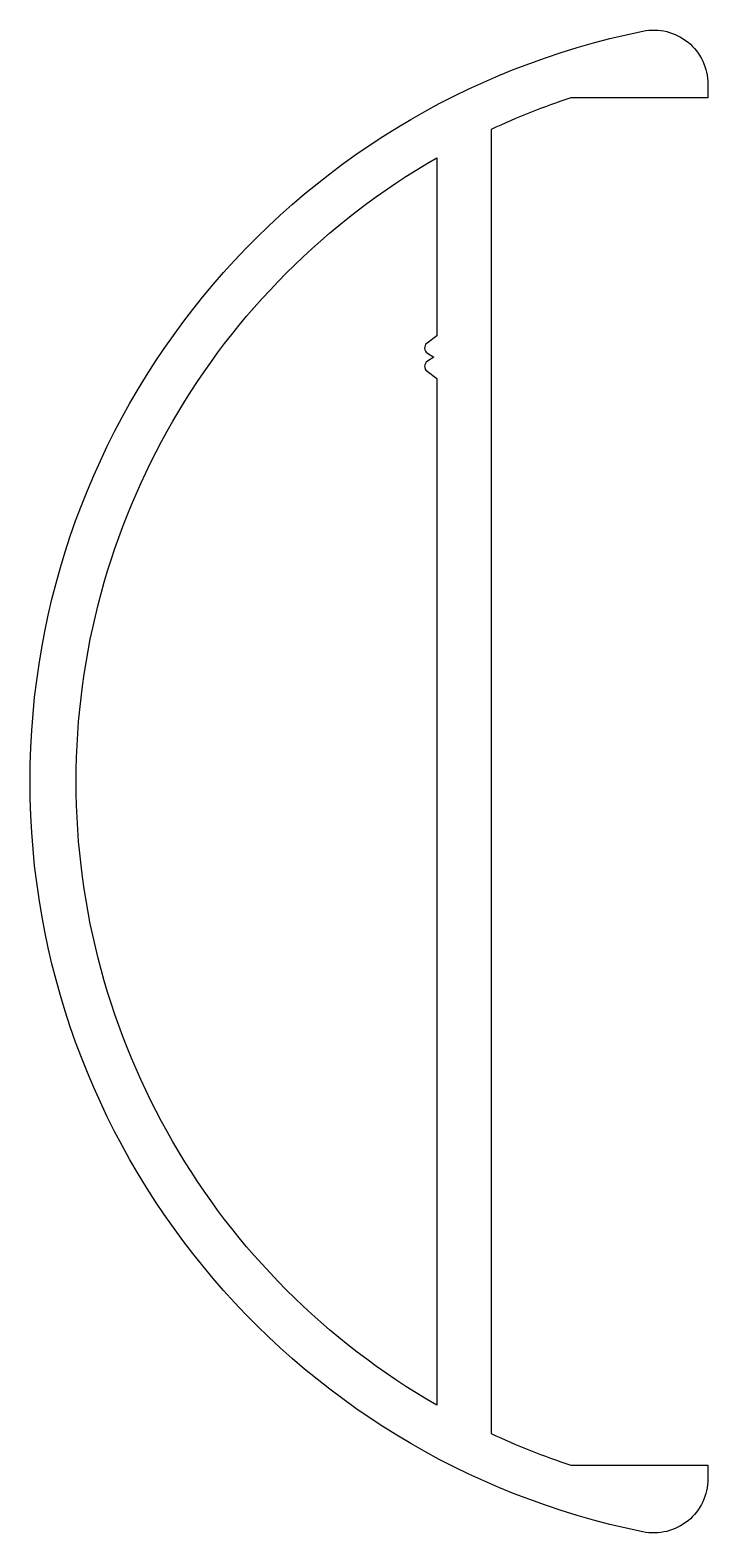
# Model space of a CAD drawing. Extents: x 881.7 to 906.7, y -42.2 to 13.2.
import ezdxf

# ---------------------------------------------------------------- set-up
doc = ezdxf.new("R2010")
doc.units = 0
doc.header["$LTSCALE"] = 15
doc.layers.get('0').update_dxf_attribs({"linetype": 'CONTINUOUS'})

msp = doc.modelspace()

# ---------------------------------------------------------------- linework, layer by layer
for points in [[(906.705, -39.707), (906.705, -40.207, -0.47426), (904.306, -42.166, -0.817145), (904.306, 13.152, -0.47426), (906.705, 11.192), (906.705, 10.693), (901.651, 10.693, 0.029896), (898.705, 9.525), (898.705, -38.54, 0.029896), (901.651, -39.707)], [(896.705, 1.918), (896.345, 1.648, 0.524993), (896.359, 1.278), (896.592, 1.131), (896.359, 0.983, 0.524993), (896.345, 0.613), (896.705, 0.343), (896.705, -37.5, -0.578439), (896.705, 8.486)]]:
    msp.add_lwpolyline(points, format="xyb", close=True)

doc.saveas('drawing.dxf')
